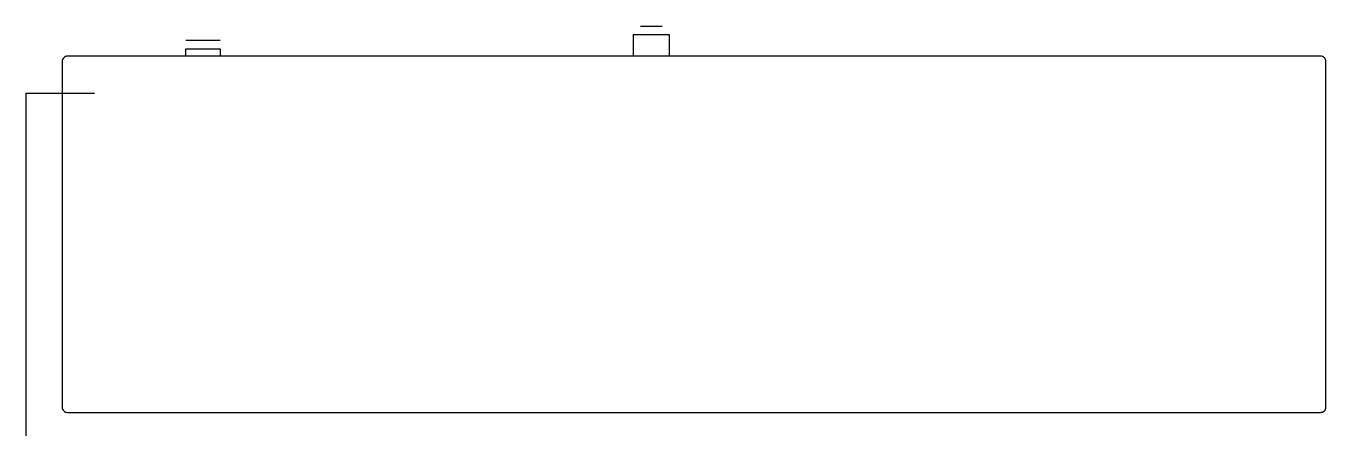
# Model space of a CAD drawing. Header units: millimetres. Extents: x -21 to 340, y 0 to 114.
import ezdxf

# ---------------------------------------------------------------- set-up
doc = ezdxf.new("R2010")
doc.units = ezdxf.units.MM
doc.layers.get('0').update_dxf_attribs({"linetype": 'CONTINUOUS'})

msp = doc.modelspace()

# ---------------------------------------------------------------- linework, layer by layer
for p, q in [((149.4, 113.92), (155.4, 113.92)), ((23.05, 109.95), (32.55, 109.95)), ((147.4, 111.55), (147.4, 105.55)), ((147.4, 111.55), (157.4, 111.55)), ((157.4, 111.55), (157.4, 105.55)), ((23.05, 105.55), (23.05, 107.55)), ((23.05, 107.55), (32.55, 107.55)), ((32.55, 107.55), (32.55, 105.55)), ((-21.43, 0), (-21.43, 95.25)), ((-21.43, 95.25), (-2.38, 95.25))]:
    msp.add_line(p, q)
msp.add_lwpolyline([(-11.38, 104.06), (-11.38, 8.05, 0.414214), (-9.88, 6.55), (338.49, 6.55, 0.414214), (339.99, 8.05), (339.99, 104.06, 0.414214), (338.49, 105.56), (-9.88, 105.56, 0.414214)], format="xyb", close=True)

doc.saveas('drawing.dxf')
